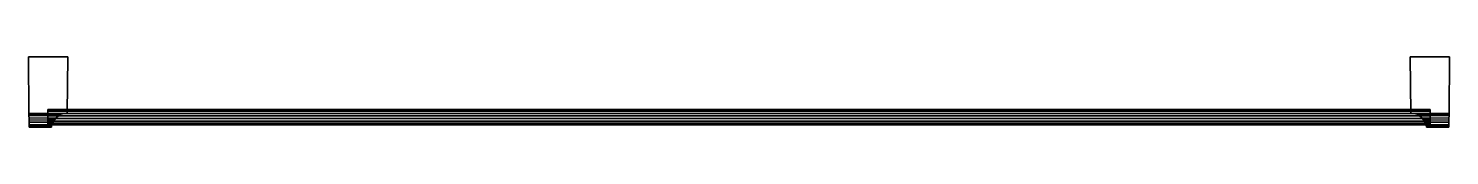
# Model space of a CAD drawing. Extents: x -282 to 282, y -28 to 0.
import ezdxf

# ---------------------------------------------------------------- set-up
doc = ezdxf.new("R2010")
doc.units = 0
doc.layers.add('METAL', color=6, linetype='CONTINUOUS')
doc.layers.add('METAL_2', color=140, linetype='CONTINUOUS')

msp = doc.modelspace()

# ---------------------------------------------------------------- linework, layer by layer
at = {"layer": 'METAL'}
for points in [[(-274.33, -21, 0.06), (-274.33, -21.19, -1), (-274.33, -21.19, 1.11)], [(274.33, -21, 0.06), (-274.33, -21, 0.06), (-274.33, -21.19, 1.11), (274.33, -21.19, 1.11)], [(274.33, -21, 0.06), (274.33, -21.19, -1), (-274.33, -21.19, -1), (-274.33, -21, 0.06)], [(274.33, -21.19, 1.11), (-274.33, -21.19, 1.11), (-274.33, -21.73, 2.04), (274.33, -21.73, 2.04)], [(274.33, -21.73, -1.92), (-274.33, -21.73, -1.92), (-274.33, -21.19, -1), (274.33, -21.19, -1)], [(-274.33, -21.19, -1), (-274.33, -21.73, -1.92), (-274.33, -22.55, -2.61), (-274.33, -22.55, 2.73)], [(-274.33, -22.55, 2.73), (-274.33, -21.73, 2.04), (-274.33, -21.19, 1.11), (-274.33, -21.19, -1)], [(274.33, -22.55, 2.73), (274.33, -21.73, 2.04), (-274.33, -21.73, 2.04), (-274.33, -22.55, 2.73)], [(274.33, -22.55, -2.61), (-274.33, -22.55, -2.61), (-274.33, -21.73, -1.92), (274.33, -21.73, -1.92)], [(274.33, -23.55, 3.1), (274.33, -22.55, 2.73), (-274.33, -22.55, 2.73), (-274.33, -23.55, 3.1)], [(-274.33, -22.55, -2.61), (-274.33, -23.55, -2.98), (-274.33, -24.62, -2.98), (-274.33, -26.45, -1.92)], [(-274.33, -22.55, -2.61), (-274.33, -26.45, -1.92), (-274.33, -26.45, 2.04), (-274.33, -22.55, 2.73)], [(-274.33, -26.45, 2.04), (-274.33, -25.63, 2.73), (-274.33, -24.62, 3.1), (-274.33, -22.55, 2.73)], [(-274.33, -24.62, 3.1), (-274.33, -23.55, 3.1), (-274.33, -22.55, 2.73)], [(274.33, -23.55, -2.98), (-274.33, -23.55, -2.98), (-274.33, -22.55, -2.61), (274.33, -22.55, -2.61)], [(274.33, -21, 0.06), (274.33, -21.19, 1.11), (274.33, -21.19, -1)], [(274.33, -21.19, 1.11), (274.33, -21.73, 2.04), (274.33, -22.55, 2.73), (274.33, -21.19, -1)], [(274.33, -22.55, -2.61), (274.33, -21.73, -1.92), (274.33, -21.19, -1), (274.33, -22.55, 2.73)], [(274.33, -22.55, 2.73), (274.33, -23.55, 3.1), (274.33, -24.62, 3.1), (274.33, -26.45, 2.04)], [(274.33, -26.45, -1.92), (274.33, -25.63, -2.61), (274.33, -24.62, -2.98), (274.33, -22.55, -2.61)], [(274.33, -24.62, -2.98), (274.33, -23.55, -2.98), (274.33, -22.55, -2.61)], [(274.33, -26.45, 2.04), (274.33, -26.45, -1.92), (274.33, -22.55, -2.61), (274.33, -22.55, 2.73)], [(274.33, -24.62, 3.1), (274.33, -23.55, 3.1), (-274.33, -23.55, 3.1), (-274.33, -24.62, 3.1)], [(274.33, -24.62, -2.98), (-274.33, -24.62, -2.98), (-274.33, -23.55, -2.98), (274.33, -23.55, -2.98)], [(274.33, -25.63, 2.73), (274.33, -24.62, 3.1), (-274.33, -24.62, 3.1), (-274.33, -25.63, 2.73)], [(-274.33, -24.62, -2.98), (-274.33, -25.63, -2.61), (-274.33, -26.45, -1.92)], [(274.33, -25.63, -2.61), (-274.33, -25.63, -2.61), (-274.33, -24.62, -2.98), (274.33, -24.62, -2.98)], [(274.33, -26.45, 2.04), (274.33, -25.63, 2.73), (-274.33, -25.63, 2.73), (-274.33, -26.45, 2.04)], [(274.33, -26.45, -1.92), (-274.33, -26.45, -1.92), (-274.33, -25.63, -2.61), (274.33, -25.63, -2.61)], [(274.33, -26.99, 1.11), (274.33, -26.45, 2.04), (-274.33, -26.45, 2.04), (-274.33, -26.99, 1.11)], [(274.33, -26.45, -1.92), (274.33, -26.99, -1), (-274.33, -26.99, -1), (-274.33, -26.45, -1.92)], [(-274.33, -26.45, -1.92), (-274.33, -26.99, -1), (-274.33, -27.17, 0.06), (-274.33, -26.45, 2.04)], [(-274.33, -27.17, 0.06), (-274.33, -26.99, 1.11), (-274.33, -26.45, 2.04)], [(274.33, -26.99, -1), (274.33, -27.17, 0.06), (-274.33, -27.17, 0.06), (-274.33, -26.99, -1)], [(274.33, -26.99, 1.11), (-274.33, -26.99, 1.11), (-274.33, -27.17, 0.06), (274.33, -27.17, 0.06)], [(274.33, -24.62, 3.1), (274.33, -25.63, 2.73), (274.33, -26.45, 2.04)], [(274.33, -26.45, 2.04), (274.33, -26.99, 1.11), (274.33, -27.17, 0.06), (274.33, -26.45, -1.92)], [(274.33, -27.17, 0.06), (274.33, -26.99, -1), (274.33, -26.45, -1.92)]]:
    msp.add_3dface(points, dxfattribs=at)
at = {"layer": 'METAL_2'}
for points in [[(-282, 0, -4), (-282, 0, 4.18), (-266.32, 0, 4.18), (-266.32, 0, -4)], [(-266.59, -22.42, -3.86), (-281.87, -22.57, -3.86), (-282, 0, -4), (-266.32, 0, -4)], [(-282, 0, 4.18), (-281.87, -22.57, 4.05), (-266.59, -22.42, 4.05), (-266.32, 0, 4.18)], [(-282, 0, -4), (-281.87, -22.57, -3.86), (-281.87, -22.57, 4.05), (-282, 0, 4.18)], [(-266.59, -22.42, -3.86), (-266.32, 0, -4), (-266.32, 0, 4.18), (-266.59, -22.42, 4.05)], [(282, 0, -4), (266.32, 0, -4), (266.32, 0, 4.18), (282, 0, 4.18)], [(266.59, -22.42, -3.86), (266.59, -22.42, 4.05), (266.32, 0, 4.18), (266.32, 0, -4)], [(266.59, -22.42, -3.86), (266.32, 0, -4), (282, 0, -4), (281.87, -22.57, -3.86)], [(282, 0, 4.18), (266.32, 0, 4.18), (266.59, -22.42, 4.05), (281.87, -22.57, 4.05)], [(282, 0, -4), (282, 0, 4.18), (281.87, -22.57, 4.05), (281.87, -22.57, -3.86)], [(-267.96, -22.64, -3.85), (-281.86, -22.8, -3.85), (-281.87, -22.57, -3.86), (-266.59, -22.42, -3.86)], [(-281.87, -22.57, 4.05), (-281.86, -22.8, 4.04), (-267.96, -22.64, 4.04), (-266.59, -22.42, 4.05)], [(-267.96, -22.64, -3.85), (-266.59, -22.42, -3.86), (-266.59, -22.42, 4.05), (-267.96, -22.64, 4.04)], [(267.96, -22.64, -3.85), (267.96, -22.64, 4.04), (266.59, -22.42, 4.05), (266.59, -22.42, -3.86)], [(267.96, -22.64, -3.85), (266.59, -22.42, -3.86), (281.87, -22.57, -3.86), (281.86, -22.8, -3.85)], [(281.87, -22.57, 4.05), (266.59, -22.42, 4.05), (267.96, -22.64, 4.04), (281.86, -22.8, 4.04)], [(-281.87, -22.57, -3.86), (-281.86, -22.8, -3.85), (-281.86, -22.8, 4.04), (-281.87, -22.57, 4.05)], [(-269.01, -22.89, -3.83), (-281.84, -23.04, -3.83), (-281.86, -22.8, -3.85), (-267.96, -22.64, -3.85)], [(-281.86, -22.8, 4.04), (-281.84, -23.04, 4.02), (-269.01, -22.89, 4.02), (-267.96, -22.64, 4.04)], [(-281.86, -22.8, -3.85), (-281.84, -23.04, -3.83), (-281.84, -23.04, 4.02), (-281.86, -22.8, 4.04)], [(-269.9, -23.35, -3.8), (-281.81, -23.51, -3.8), (-281.84, -23.04, -3.83), (-269.01, -22.89, -3.83)], [(-281.84, -23.04, 4.02), (-281.81, -23.51, 3.99), (-269.9, -23.35, 3.99), (-269.01, -22.89, 4.02)], [(-281.84, -23.04, -3.83), (-281.81, -23.51, -3.8), (-281.81, -23.51, 3.99), (-281.84, -23.04, 4.02)], [(-270.97, -24.29, -3.73), (-281.75, -24.45, -3.73), (-281.81, -23.51, -3.8), (-269.9, -23.35, -3.8)], [(-270.97, -24.29, 3.92), (-269.9, -23.35, 3.99), (-281.81, -23.51, 3.99), (-281.75, -24.45, 3.92)], [(-281.81, -23.51, -3.8), (-281.75, -24.45, -3.73), (-281.75, -24.45, 3.92), (-281.81, -23.51, 3.99)], [(-281.75, -24.45, -3.73), (-270.97, -24.29, -3.73), (-271.69, -25.14, -3.6), (-281.73, -25.24, -3.6)], [(-271.69, -25.14, 3.8), (-270.97, -24.29, 3.92), (-281.75, -24.45, 3.92), (-281.73, -25.24, 3.8)], [(-281.75, -24.45, -3.73), (-281.73, -25.24, -3.6), (-281.73, -25.24, 3.8), (-281.75, -24.45, 3.92)], [(-281.73, -25.24, -3.6), (-271.69, -25.14, -3.6), (-272.25, -26, -3.48), (-281.72, -26.03, -3.48)], [(-272.25, -26, 3.68), (-271.69, -25.14, 3.8), (-281.73, -25.24, 3.8), (-281.72, -26.03, 3.68)], [(-281.73, -25.24, -3.6), (-281.72, -26.03, -3.48), (-281.72, -26.03, 3.68), (-281.73, -25.24, 3.8)], [(-272.66, -27.13, -2.78), (-281.71, -27.15, -2.78), (-281.72, -26.03, -3.48), (-272.25, -26, -3.48)], [(-281.71, -27.15, 2.98), (-272.66, -27.13, 2.98), (-272.25, -26, 3.68), (-281.72, -26.03, 3.68)], [(-281.72, -26.03, -3.48), (-281.71, -27.15, -2.78), (-281.71, -27.15, 2.98), (-281.72, -26.03, 3.68)], [(-272.79, -27.8, -1.65), (-281.7, -27.83, -1.65), (-281.71, -27.15, -2.78), (-272.66, -27.13, -2.78)], [(-281.7, -27.83, 1.85), (-272.79, -27.8, 1.85), (-272.66, -27.13, 2.98), (-281.71, -27.15, 2.98)], [(-281.71, -27.15, -2.78), (-281.7, -27.83, -1.65), (-281.7, -27.83, 1.85), (-281.71, -27.15, 2.98)], [(-272.79, -28.03, -0.07), (-281.69, -28.05, -0.07), (-281.7, -27.83, -1.65), (-272.79, -27.8, -1.65)], [(-281.69, -28.05, 0.27), (-272.79, -28.03, 0.27), (-272.79, -27.8, 1.85), (-281.7, -27.83, 1.85)], [(-281.7, -27.83, -1.65), (-281.69, -28.05, -0.07), (-281.69, -28.05, 0.27), (-281.7, -27.83, 1.85)], [(-272.79, -28.03, -0.07), (-272.79, -28.03, 0.27), (-281.69, -28.05, 0.27), (-281.69, -28.05, -0.07)], [(-272.66, -27.13, 2.98), (-272.79, -27.8, 1.85), (-272.79, -28.03, 0.27), (-272.79, -27.8, -1.65)], [(-272.66, -27.13, -2.78), (-272.66, -27.13, 2.98), (-272.79, -27.8, -1.65)], [(-272.79, -28.03, 0.27), (-272.79, -28.03, -0.07), (-272.79, -27.8, -1.65)], [(-272.66, -27.13, -2.78), (-272.25, -26, -3.48), (-272.25, -26, 3.68), (-272.66, -27.13, 2.98)], [(-272.25, -26, -3.48), (-271.69, -25.14, -3.6), (-271.69, -25.14, 3.8), (-272.25, -26, 3.68)], [(-271.69, -25.14, -3.6), (-270.97, -24.29, -3.73), (-270.97, -24.29, 3.92), (-271.69, -25.14, 3.8)], [(-270.97, -24.29, -3.73), (-269.9, -23.35, -3.8), (-269.9, -23.35, 3.99), (-270.97, -24.29, 3.92)], [(-269.9, -23.35, -3.8), (-269.01, -22.89, -3.83), (-269.01, -22.89, 4.02), (-269.9, -23.35, 3.99)], [(-269.01, -22.89, -3.83), (-267.96, -22.64, -3.85), (-267.96, -22.64, 4.04), (-269.01, -22.89, 4.02)], [(269.01, -22.89, -3.83), (267.96, -22.64, -3.85), (281.86, -22.8, -3.85), (281.84, -23.04, -3.83)], [(281.86, -22.8, 4.04), (267.96, -22.64, 4.04), (269.01, -22.89, 4.02), (281.84, -23.04, 4.02)], [(269.01, -22.89, -3.83), (269.01, -22.89, 4.02), (267.96, -22.64, 4.04), (267.96, -22.64, -3.85)], [(269.91, -23.35, -3.8), (269.01, -22.89, -3.83), (281.84, -23.04, -3.83), (281.81, -23.51, -3.8)], [(281.84, -23.04, 4.02), (269.01, -22.89, 4.02), (269.91, -23.35, 3.99), (281.81, -23.51, 3.99)], [(269.91, -23.35, -3.8), (269.91, -23.35, 3.99), (269.01, -22.89, 4.02), (269.01, -22.89, -3.83)], [(270.97, -24.29, -3.73), (269.91, -23.35, -3.8), (281.81, -23.51, -3.8), (281.75, -24.45, -3.73)], [(270.97, -24.29, 3.92), (281.75, -24.45, 3.92), (281.81, -23.51, 3.99), (269.91, -23.35, 3.99)], [(270.97, -24.29, -3.73), (270.97, -24.29, 3.92), (269.91, -23.35, 3.99), (269.91, -23.35, -3.8)], [(281.75, -24.45, -3.73), (281.74, -25.24, -3.6), (271.69, -25.14, -3.6), (270.97, -24.29, -3.73)], [(271.69, -25.14, 3.8), (281.74, -25.24, 3.8), (281.75, -24.45, 3.92), (270.97, -24.29, 3.92)], [(271.69, -25.14, -3.6), (271.69, -25.14, 3.8), (270.97, -24.29, 3.92), (270.97, -24.29, -3.73)], [(281.74, -25.24, -3.6), (281.72, -26.03, -3.48), (272.25, -26, -3.48), (271.69, -25.14, -3.6)], [(272.25, -26, 3.68), (281.72, -26.03, 3.68), (281.74, -25.24, 3.8), (271.69, -25.14, 3.8)], [(272.25, -26, -3.48), (272.25, -26, 3.68), (271.69, -25.14, 3.8), (271.69, -25.14, -3.6)], [(272.66, -27.13, -2.78), (272.25, -26, -3.48), (281.72, -26.03, -3.48), (281.71, -27.15, -2.78)], [(281.71, -27.15, 2.98), (281.72, -26.03, 3.68), (272.25, -26, 3.68), (272.66, -27.13, 2.98)], [(272.66, -27.13, -2.78), (272.66, -27.13, 2.98), (272.25, -26, 3.68), (272.25, -26, -3.48)], [(272.79, -27.8, -1.65), (272.66, -27.13, -2.78), (281.71, -27.15, -2.78), (281.7, -27.83, -1.65)], [(281.7, -27.83, 1.85), (281.71, -27.15, 2.98), (272.66, -27.13, 2.98), (272.79, -27.8, 1.85)], [(272.79, -27.8, -1.65), (272.79, -28.03, -0.07), (272.79, -28.03, 0.27), (272.66, -27.13, 2.98)], [(272.79, -28.03, 0.27), (272.79, -27.8, 1.85), (272.66, -27.13, 2.98)], [(272.66, -27.13, -2.78), (272.79, -27.8, -1.65), (272.66, -27.13, 2.98)], [(272.79, -28.03, -0.07), (272.79, -27.8, -1.65), (281.7, -27.83, -1.65), (281.69, -28.05, -0.07)], [(281.69, -28.05, 0.27), (281.7, -27.83, 1.85), (272.79, -27.8, 1.85), (272.79, -28.03, 0.27)], [(272.79, -28.03, -0.07), (281.69, -28.05, -0.07), (281.69, -28.05, 0.27), (272.79, -28.03, 0.27)], [(281.7, -27.83, -1.65), (281.7, -27.83, 1.85), (281.69, -28.05, 0.27), (281.69, -28.05, -0.07)], [(281.71, -27.15, -2.78), (281.71, -27.15, 2.98), (281.7, -27.83, 1.85), (281.7, -27.83, -1.65)], [(281.72, -26.03, -3.48), (281.72, -26.03, 3.68), (281.71, -27.15, 2.98), (281.71, -27.15, -2.78)], [(281.74, -25.24, -3.6), (281.74, -25.24, 3.8), (281.72, -26.03, 3.68), (281.72, -26.03, -3.48)], [(281.75, -24.45, -3.73), (281.75, -24.45, 3.92), (281.74, -25.24, 3.8), (281.74, -25.24, -3.6)], [(281.81, -23.51, -3.8), (281.81, -23.51, 3.99), (281.75, -24.45, 3.92), (281.75, -24.45, -3.73)], [(281.84, -23.04, -3.83), (281.84, -23.04, 4.02), (281.81, -23.51, 3.99), (281.81, -23.51, -3.8)], [(281.86, -22.8, -3.85), (281.86, -22.8, 4.04), (281.84, -23.04, 4.02), (281.84, -23.04, -3.83)], [(281.87, -22.57, -3.86), (281.87, -22.57, 4.05), (281.86, -22.8, 4.04), (281.86, -22.8, -3.85)]]:
    msp.add_3dface(points, dxfattribs=at)

doc.saveas('drawing.dxf')
